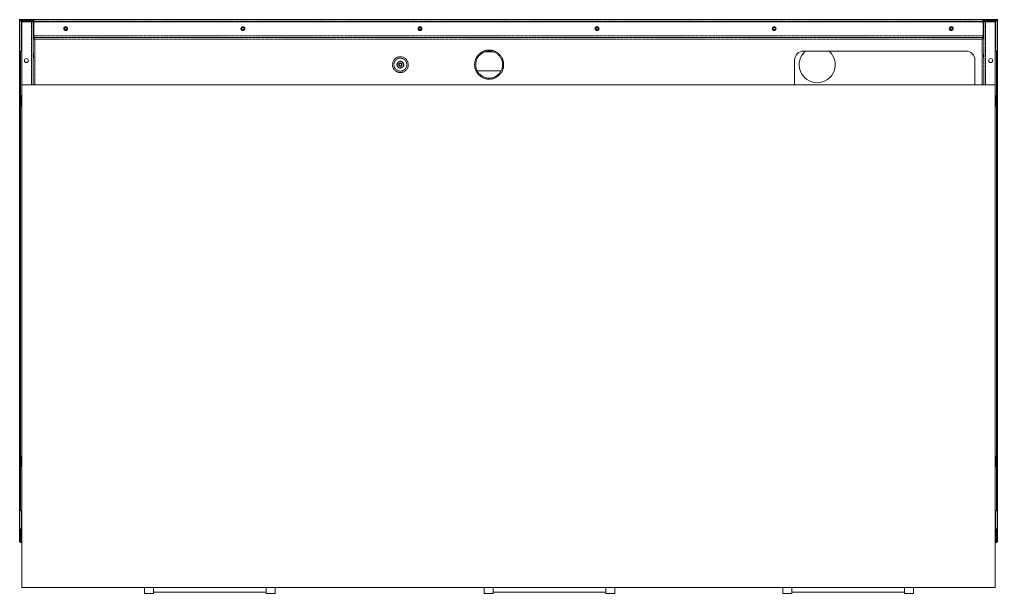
# Model space of a CAD drawing. Header units: millimetres. Extents: x 27602 to 523849, y 322139 to 568360.
# Drawn here: x 234406 to 288657, y 438821 to 470648 of the extents above; entities that cross this region are included whole.
import ezdxf

# ---------------------------------------------------------------- set-up
doc = ezdxf.new("R2010")
doc.units = ezdxf.units.MM
doc.linetypes.add('PHANTOM', pattern=[20, 10, -2, 2, -2, 2, -2])

msp = doc.modelspace()

# ---------------------------------------------------------------- linework, layer by layer
at = {"color": 7, "lineweight": 13, "ltscale": 0.016387}
for p, q in [((234407, 470648), (235062, 470648)), ((234407, 470613), (235062, 470613)), ((288001, 470648), (288657, 470648)), ((288001, 470613), (288657, 470613)), ((234407, 442398), (234407, 441743)), ((234442, 442398), (234442, 441743)), ((288621, 442398), (288621, 441743)), ((288656, 442398), (288656, 441743))]:
    msp.add_line(p, q, dxfattribs=at)
at = {"color": 7, "lineweight": 13, "ltscale": 0.000887413}
for p, q in [((234407, 470648), (234407, 470613)), ((287907, 470648), (287871, 470648)), ((288657, 470613), (288657, 470648))]:
    msp.add_line(p, q, dxfattribs=at)
at = {"color": 7, "lineweight": 13, "ltscale": 1.24954e-05}
for p, q in [((234407, 470612), (234407, 470613)), ((288657, 470613), (288657, 470612)), ((235192, 470081), (235193, 470081)), ((287871, 470081), (287871, 470081)), ((235192, 469743), (235193, 469743)), ((287871, 469743), (287871, 469743)), ((234406, 443546), (234407, 443546)), ((234406, 443046), (234407, 443046)), ((234407, 441684), (234407, 441684)), ((288657, 441684), (288657, 441684))]:
    msp.add_line(p, q, dxfattribs=at)
at = {"color": 7, "lineweight": 13, "ltscale": 0.002785}
for p, q in [((234501, 470554), (234407, 470613)), ((288562, 470554), (288657, 470613))]:
    msp.add_line(p, q, dxfattribs=at)
at = {"color": 7, "lineweight": 13, "ltscale": 0.03937}
for p, q in [((234407, 470612), (234407, 442398)), ((234532, 470523), (234532, 441898)), ((235157, 469743), (235157, 470648)), ((235157, 467023), (235157, 470523)), ((287871, 470648), (235192, 470648)), ((235192, 469743), (235192, 470648)), ((235193, 470523), (287871, 470523)), ((287871, 469743), (287871, 470648)), ((287907, 469743), (287907, 470648)), ((288532, 470523), (288532, 467023)), ((288657, 441684), (288657, 470612)), ((287812, 469648), (235251, 469648)), ((287907, 467023), (287907, 469743)), ((287907, 468756), (287907, 469612)), ((234467, 468898), (234467, 466430)), ((277907, 468898), (286907, 468898)), ((288596, 466430), (288596, 468898)), ((277407, 468398), (277407, 467023)), ((287407, 468398), (287407, 467023)), ((287907, 467023), (287907, 468541)), ((259788, 467809), (261125, 467809)), ((234532, 467023), (288532, 467023)), ((234532, 439148), (234532, 467023)), ((288532, 439148), (288532, 467023)), ((234467, 465867), (234467, 446430)), ((288596, 446430), (288596, 465867)), ((234467, 445867), (234467, 443398)), ((288596, 443398), (288596, 445867)), ((234532, 439148), (288532, 439148)), ((248094, 438899), (241844, 438899)), ((266937, 438899), (260687, 438899)), ((283500, 438899), (277250, 438899))]:
    msp.add_line(p, q, dxfattribs=at)
at = {"color": 7, "lineweight": 13, "ltscale": 0.002086}
for p, q in [((234501, 470554), (234442, 470613)), ((234501, 470554), (234442, 470613)), ((235252, 469553), (235193, 469612)), ((235252, 469553), (235193, 469612)), ((287812, 469553), (287871, 469612)), ((287812, 469553), (287871, 469612))]:
    msp.add_line(p, q, dxfattribs=at)
at = {"color": 7, "lineweight": 13, "ltscale": 0.001739}
for p, q in [((234501, 470554), (234464, 470613)), ((288562, 470554), (288599, 470613))]:
    msp.add_line(p, q, dxfattribs=at)
at = {"color": 7, "linetype": 'PHANTOM', "lineweight": 13, "ltscale": 0.015501}
msp.add_line((235121, 470554), (234501, 470554), dxfattribs=at)
at = {"color": 7, "linetype": 'PHANTOM', "lineweight": 13, "ltscale": 0.03937}
for p, q in [((234501, 470554), (234501, 468898)), ((235062, 467023), (235062, 470523)), ((287871, 470554), (235192, 470554)), ((288001, 467023), (288001, 470523)), ((288562, 468898), (288562, 470554)), ((287871, 469743), (235193, 469743)), ((287812, 469553), (235252, 469553)), ((235252, 469553), (235252, 467023)), ((287812, 467023), (287812, 469553)), ((234501, 443398), (234501, 441743)), ((288562, 441743), (288562, 443398))]:
    msp.add_line(p, q, dxfattribs=at)
at = {"color": 7, "lineweight": 13, "ltscale": 0.013262}
for p, q in [((234532, 470523), (235062, 470523)), ((288532, 470523), (288001, 470523))]:
    msp.add_line(p, q, dxfattribs=at)
at = {"color": 7, "lineweight": 13, "ltscale": 0.002362}
for p, q in [((235157, 470648), (235062, 470648)), ((288001, 470648), (287907, 470648))]:
    msp.add_line(p, q, dxfattribs=at)
at = {"color": 7, "lineweight": 13, "ltscale": 0.002363}
for p, q in [((235157, 470523), (235062, 470523)), ((288001, 470523), (287907, 470523))]:
    msp.add_line(p, q, dxfattribs=at)
at = {"color": 7, "lineweight": 13, "ltscale": 0.000762459}
for p, q in [((235121, 470523), (235121, 470554)), ((235157, 470523), (235157, 470554)), ((287942, 470523), (287942, 470554))]:
    msp.add_line(p, q, dxfattribs=at)
at = {"color": 7, "lineweight": 13, "ltscale": 0.000887473}
for p, q in [((235192, 470648), (235157, 470648)), ((234442, 442398), (234407, 442398))]:
    msp.add_line(p, q, dxfattribs=at)
at = {"color": 7, "lineweight": 13, "ltscale": 0.019513}
for p, q in [((235193, 470523), (235193, 469743)), ((287871, 469743), (287871, 470523))]:
    msp.add_line(p, q, dxfattribs=at)
at = {"color": 7, "linetype": 'PHANTOM', "lineweight": 13, "ltscale": 0.015499}
msp.add_line((288562, 470554), (287942, 470554), dxfattribs=at)
at = {"color": 7, "lineweight": 13, "ltscale": 0.002085}
msp.add_line((288562, 470554), (288621, 470613), dxfattribs=at)
msp.add_line((288562, 470554), (288621, 470613), dxfattribs=at)
at = {"color": 7, "lineweight": 13, "ltscale": 2.46351e-05}
msp.add_line((235192, 470239), (235193, 470238), dxfattribs=at)
at = {"color": 7, "linetype": 'PHANTOM', "lineweight": 13, "ltscale": 2.41494e-05}
msp.add_line((235192, 470238), (235193, 470237), dxfattribs=at)
at = {"color": 7, "lineweight": 13, "ltscale": 5.04714e-05}
msp.add_line((235192, 470237), (235193, 470235), dxfattribs=at)
at = {"color": 7, "lineweight": 13, "ltscale": 0.000112434}
msp.add_line((235192, 470188), (235193, 470183), dxfattribs=at)
at = {"color": 7, "linetype": 'PHANTOM', "lineweight": 13, "ltscale": 1.33877e-05}
msp.add_line((235192, 470169), (235193, 470169), dxfattribs=at)
at = {"color": 7, "linetype": 'PHANTOM', "lineweight": 13, "ltscale": 2.02851e-05}
msp.add_line((235192, 470094), (235193, 470094), dxfattribs=at)
at = {"color": 7, "lineweight": 13, "ltscale": 3.13162e-05}
msp.add_line((235192, 470086), (235193, 470085), dxfattribs=at)
at = {"color": 7, "lineweight": 13, "ltscale": 1.40244e-05}
msp.add_line((287871, 470243), (287871, 470243), dxfattribs=at)
at = {"color": 7, "linetype": 'PHANTOM', "lineweight": 13, "ltscale": 2.48729e-05}
msp.add_line((287871, 470242), (287871, 470241), dxfattribs=at)
at = {"color": 7, "linetype": 'PHANTOM', "lineweight": 13, "ltscale": 1.59122e-05}
msp.add_line((287871, 470183), (287871, 470183), dxfattribs=at)
at = {"color": 7, "lineweight": 13, "ltscale": 8.18011e-05}
msp.add_line((287871, 470151), (287871, 470148), dxfattribs=at)
at = {"color": 7, "linetype": 'PHANTOM', "lineweight": 13, "ltscale": 0.000887473}
msp.add_line((235192, 469743), (235157, 469743), dxfattribs=at)
at = {"color": 7, "lineweight": 13, "ltscale": 0.000899968}
msp.add_line((235193, 469612), (235157, 469612), dxfattribs=at)
at = {"color": 7, "lineweight": 13, "ltscale": 0.002796}
for p, q in [((235252, 469553), (235157, 469612)), ((235252, 469553), (235193, 469648)), ((287812, 469553), (287871, 469648)), ((287812, 469553), (287907, 469612))]:
    msp.add_line(p, q, dxfattribs=at)
at = {"color": 7, "lineweight": 13, "ltscale": 0.000900028}
for p, q in [((235193, 469612), (235193, 469648)), ((287871, 469612), (287871, 469648))]:
    msp.add_line(p, q, dxfattribs=at)
at = {"color": 7, "lineweight": 13, "ltscale": 0.001434}
for p, q in [((235250, 469648), (235193, 469648)), ((287871, 469648), (287813, 469648))]:
    msp.add_line(p, q, dxfattribs=at)
at = {"color": 7, "linetype": 'PHANTOM', "lineweight": 13, "ltscale": 0.000887413}
msp.add_line((287871, 469743), (287907, 469743), dxfattribs=at)
at = {"color": 7, "lineweight": 13, "ltscale": 0.000899908}
for p, q in [((287871, 469648), (287907, 469648)), ((287871, 469612), (287907, 469612))]:
    msp.add_line(p, q, dxfattribs=at)
at = {"color": 7, "lineweight": 13, "ltscale": 0.000900148}
msp.add_line((287907, 469648), (287907, 469612), dxfattribs=at)
at = {"color": 7, "lineweight": 13, "ltscale": 0.001612}
for p, q in [((234532, 468898), (234467, 468898)), ((288532, 468898), (288596, 468898)), ((234532, 466430), (234467, 466430)), ((288532, 466430), (288596, 466430)), ((234532, 465867), (234467, 465867)), ((288532, 465867), (288596, 465867)), ((234532, 446430), (234467, 446430)), ((288532, 446430), (288596, 446430)), ((234532, 445867), (234467, 445867)), ((288532, 445867), (288596, 445867)), ((234532, 443398), (234467, 443398)), ((288532, 443398), (288596, 443398))]:
    msp.add_line(p, q, dxfattribs=at)
at = {"color": 7, "lineweight": 13, "ltscale": 0.000530304}
for p, q in [((235157, 468756), (235172, 468771)), ((287907, 468756), (287892, 468771)), ((235157, 468541), (235172, 468526)), ((287907, 468541), (287892, 468526))]:
    msp.add_line(p, q, dxfattribs=at)
at = {"color": 7, "lineweight": 13, "ltscale": 0.000612514}
for p, q in [((235172, 468771), (235172, 468746)), ((235177, 468771), (235177, 468746))]:
    msp.add_line(p, q, dxfattribs=at)
at = {"color": 7, "lineweight": 13, "ltscale": 0.000125014}
for p, q in [((235177, 468771), (235172, 468771)), ((235177, 468526), (235172, 468526))]:
    msp.add_line(p, q, dxfattribs=at)
at = {"color": 7, "lineweight": 13, "ltscale": 0.005512}
for p, q in [((235172, 468746), (235172, 468526)), ((235177, 468746), (235177, 468526))]:
    msp.add_line(p, q, dxfattribs=at)
at = {"color": 7, "lineweight": 13, "ltscale": 0.000353465}
for p, q in [((235187, 468761), (235177, 468771)), ((235187, 468536), (235177, 468526))]:
    msp.add_line(p, q, dxfattribs=at)
at = {"color": 7, "lineweight": 13, "ltscale": 0.000562533}
msp.add_line((235187, 468761), (235187, 468738), dxfattribs=at)
at = {"color": 7, "lineweight": 13, "ltscale": 0.005063}
msp.add_line((235187, 468738), (235187, 468536), dxfattribs=at)
at = {"color": 7, "lineweight": 13, "ltscale": 0.01199}
msp.add_line((260217, 468859), (260696, 468859), dxfattribs=at)
at = {"color": 7, "lineweight": 13, "ltscale": 0.000353423}
for p, q in [((287877, 468761), (287887, 468771)), ((287877, 468536), (287887, 468526))]:
    msp.add_line(p, q, dxfattribs=at)
at = {"color": 7, "lineweight": 13, "ltscale": 0.005507}
msp.add_line((287877, 468541), (287877, 468761), dxfattribs=at)
at = {"color": 7, "lineweight": 13, "ltscale": 0.005996}
for p, q in [((287887, 468531), (287887, 468771)), ((287892, 468531), (287892, 468771))]:
    msp.add_line(p, q, dxfattribs=at)
at = {"color": 7, "lineweight": 13, "ltscale": 0.000125074}
for p, q in [((287887, 468771), (287892, 468771)), ((287887, 468526), (287892, 468526))]:
    msp.add_line(p, q, dxfattribs=at)
at = {"color": 7, "lineweight": 13, "ltscale": 0.005262}
msp.add_line((287907, 468545), (287907, 468756), dxfattribs=at)
at = {"color": 7, "lineweight": 13, "ltscale": 0.000118105}
msp.add_line((287877, 468536), (287877, 468541), dxfattribs=at)
at = {"color": 7, "lineweight": 13, "ltscale": 0.000128558}
for p, q in [((287887, 468526), (287887, 468531)), ((287892, 468526), (287892, 468531))]:
    msp.add_line(p, q, dxfattribs=at)
at = {"color": 7, "lineweight": 13, "ltscale": 0.000112819}
msp.add_line((287907, 468541), (287907, 468545), dxfattribs=at)
at = {"color": 7, "lineweight": 13, "ltscale": 0.014075}
for p, q in [((234467, 465867), (234467, 466430)), ((234515, 465867), (234515, 466430)), ((288548, 466430), (288548, 465867)), ((288596, 466430), (288596, 465867)), ((234467, 445867), (234467, 446430)), ((234515, 445867), (234515, 446430)), ((288548, 446430), (288548, 445867)), ((288596, 446430), (288596, 445867))]:
    msp.add_line(p, q, dxfattribs=at)
at = {"color": 7, "lineweight": 13, "ltscale": 0.0125}
for p, q in [((234406, 443546), (234406, 443046)), ((241344, 438821), (241844, 438821)), ((248594, 438821), (248094, 438821)), ((260187, 438821), (260687, 438821)), ((267437, 438821), (266937, 438821)), ((276750, 438821), (277250, 438821)), ((284000, 438821), (283500, 438821))]:
    msp.add_line(p, q, dxfattribs=at)
at = {"color": 7, "lineweight": 13, "ltscale": 0.000887533}
msp.add_line((288656, 442398), (288621, 442398), dxfattribs=at)
at = {"color": 7, "lineweight": 13, "ltscale": 0.001462}
msp.add_line((234407, 441743), (234407, 441684), dxfattribs=at)
at = {"color": 7, "lineweight": 13, "ltscale": 0.000422658}
for p, q in [((234421, 441693), (234407, 441684)), ((234451, 441663), (234442, 441648))]:
    msp.add_line(p, q, dxfattribs=at)
at = {"color": 7, "lineweight": 13, "ltscale": 0.000517117}
msp.add_line((234427, 441684), (234407, 441684), dxfattribs=at)
at = {"color": 7, "lineweight": 13, "ltscale": 0.000516937}
msp.add_line((234442, 441669), (234442, 441648), dxfattribs=at)
at = {"color": 7, "lineweight": 13, "ltscale": 0.001425}
msp.add_line((234442, 441648), (234499, 441648), dxfattribs=at)
at = {"color": 7, "lineweight": 13, "ltscale": 0.001475}
for q in [(234451, 441712), (234459, 441701), (234459, 441701), (234470, 441693)]:
    msp.add_line((234501, 441743), q, dxfattribs=at)
at = {"color": 7, "linetype": 'PHANTOM', "lineweight": 13, "ltscale": 0.00076306}
msp.add_line((234501, 441743), (234532, 441743), dxfattribs=at)
at = {"color": 7, "lineweight": 13, "ltscale": 0.000762519}
for p, q in [((234501, 441684), (234532, 441684)), ((234532, 441648), (234501, 441648))]:
    msp.add_line(p, q, dxfattribs=at)
at = {"color": 7, "linetype": 'PHANTOM', "lineweight": 13, "ltscale": 0.000761978}
msp.add_line((288532, 441743), (288562, 441743), dxfattribs=at)
at = {"color": 7, "lineweight": 13, "ltscale": 0.000749963}
for p, q in [((288532, 441684), (288562, 441684)), ((288562, 441648), (288532, 441648))]:
    msp.add_line(p, q, dxfattribs=at)
at = {"color": 7, "lineweight": 13, "ltscale": 0.001468}
msp.add_line((288562, 441743), (288593, 441693), dxfattribs=at)
at = {"color": 7, "lineweight": 13, "ltscale": 0.001466}
msp.add_line((288562, 441743), (288604, 441701), dxfattribs=at)
msp.add_line((288562, 441743), (288604, 441701), dxfattribs=at)
at = {"color": 7, "lineweight": 13, "ltscale": 0.001464}
msp.add_line((288562, 441743), (288612, 441712), dxfattribs=at)
at = {"color": 7, "lineweight": 13, "ltscale": 0.001487}
msp.add_line((288562, 441648), (288621, 441648), dxfattribs=at)
at = {"color": 7, "lineweight": 13, "ltscale": 0.000429306}
msp.add_line((288612, 441663), (288621, 441648), dxfattribs=at)
at = {"color": 7, "lineweight": 13, "ltscale": 0.000526128}
msp.add_line((288621, 441669), (288621, 441648), dxfattribs=at)
at = {"color": 7, "lineweight": 13, "ltscale": 0.000528651}
msp.add_line((288635, 441684), (288657, 441684), dxfattribs=at)
at = {"color": 7, "lineweight": 13, "ltscale": 0.000433293}
msp.add_line((288642, 441693), (288657, 441684), dxfattribs=at)
at = {"color": 7, "lineweight": 13, "ltscale": 3.07584e-05}
msp.add_line((234532, 440992), (234532, 440993), dxfattribs=at)
at = {"color": 7, "lineweight": 13, "ltscale": 0.008175}
for p, q in [((241344, 438821), (241344, 439148)), ((241844, 438821), (241844, 439148)), ((248094, 439148), (248094, 438821)), ((248594, 439148), (248594, 438821)), ((260187, 438821), (260187, 439148)), ((260687, 438821), (260687, 439148)), ((266937, 439148), (266937, 438821)), ((267437, 439148), (267437, 438821)), ((276750, 438821), (276750, 439148)), ((277250, 438821), (277250, 439148)), ((283500, 439148), (283500, 438821)), ((284000, 439148), (284000, 438821))]:
    msp.add_line(p, q, dxfattribs=at)
at = {"color": 7, "lineweight": 13, "ltscale": 0.03937}
for points in [[(235251, 469648), (235243, 469649), (235230, 469655), (235222, 469661), (235211, 469674), (235202, 469691), (235196, 469711), (235193, 469727), (235192, 469743)], [(287812, 469648), (287820, 469649), (287833, 469655), (287841, 469661), (287852, 469674), (287861, 469691), (287868, 469711), (287870, 469727), (287871, 469743)]]:
    msp.add_lwpolyline(points, dxfattribs=at)
for centre, radius in [((236970, 470148), 109), ((246795, 470148), 109), ((256620, 470148), 109), ((266445, 470148), 109), ((276270, 470148), 109), ((286095, 470148), 109), ((234782, 468374), 109), ((255532, 468148), 186), ((288282, 468374), 109)]:
    msp.add_circle(centre, radius, dxfattribs=at)
at = {"color": 7, "linetype": 'PHANTOM', "lineweight": 13, "ltscale": 0.03937}
for centre, radius in [((260457, 468148), 806), ((255532, 468148), 439), ((255532, 468148), 357), ((255532, 468148), 189), ((255532, 468148), 175)]:
    msp.add_circle(centre, radius, dxfattribs=at)
at = {"color": 7, "lineweight": 13, "ltscale": 0.03937}
for centre, radius, start, end in [((235062, 470554), 94.5, 0, 90), ((235062, 470554), 59, 0, 90), ((288001, 470554), 94.5, 90, 180), ((288001, 470554), 59, 90, 180), ((236970, 470148), 91.1, 119.9338, 299.9338), ((236895, 470148), 16.7, 90.992, 268.8757), ((236894, 470192), 26.7, 270.992, 28.8756), ((236894, 470105), 26.7, 330.992, 88.8757), ((236933, 470213), 16.7, 30.992, 208.8756), ((236932, 470084), 16.7, 150.992, 328.8757), ((236970, 470148), 91.1, 299.9338, 119.9338), ((236970, 470235), 26.7, 210.992, 328.8757), ((236970, 470062), 26.7, 30.992, 148.8757), ((237007, 470084), 16.7, 210.992, 28.8756), ((237007, 470213), 16.7, 330.992, 148.8757), ((237045, 470192), 26.7, 150.992, 268.8757), ((237045, 470105), 26.7, 90.992, 208.8756), ((237044, 470148), 16.7, 270.992, 88.8757), ((246795, 470148), 91.1, 119.9338, 299.9338), ((246720, 470148), 16.7, 90.992, 268.8757), ((246719, 470192), 26.7, 270.992, 28.8756), ((246719, 470105), 26.7, 330.992, 88.8757), ((246758, 470213), 16.7, 30.992, 208.8756), ((246757, 470084), 16.7, 150.992, 328.8757), ((246795, 470148), 91.1, 299.9338, 119.9338), ((246795, 470235), 26.7, 210.992, 328.8757), ((246795, 470062), 26.7, 30.992, 148.8757), ((246832, 470084), 16.7, 210.992, 28.8756), ((246832, 470213), 16.7, 330.992, 148.8757), ((246870, 470192), 26.7, 150.992, 268.8757), ((246870, 470105), 26.7, 90.992, 208.8756), ((246869, 470148), 16.7, 270.992, 88.8757), ((256620, 470148), 91.1, 119.9338, 299.9338), ((256545, 470148), 16.7, 90.992, 268.8757), ((256544, 470192), 26.7, 270.992, 28.8756), ((256544, 470105), 26.7, 330.992, 88.8757), ((256583, 470213), 16.7, 30.992, 208.8756), ((256582, 470084), 16.7, 150.992, 328.8757), ((256620, 470148), 91.1, 299.9338, 119.9338), ((256620, 470235), 26.7, 210.992, 328.8757), ((256620, 470062), 26.7, 30.992, 148.8757), ((256657, 470084), 16.7, 210.992, 28.8756), ((256657, 470213), 16.7, 330.992, 148.8757), ((256695, 470192), 26.7, 150.992, 268.8757), ((256695, 470105), 26.7, 90.992, 208.8756), ((256694, 470148), 16.7, 270.992, 88.8757), ((266445, 470148), 91.1, 119.9338, 299.9338), ((266370, 470148), 16.7, 90.992, 268.8757), ((266369, 470192), 26.7, 270.992, 28.8756), ((266369, 470105), 26.7, 330.992, 88.8757), ((266408, 470213), 16.7, 30.992, 208.8756), ((266407, 470084), 16.7, 150.992, 328.8757), ((266445, 470148), 91.1, 299.9338, 119.9338), ((266445, 470235), 26.7, 210.992, 328.8757), ((266445, 470062), 26.7, 30.992, 148.8757), ((266482, 470084), 16.7, 210.992, 28.8756), ((266482, 470213), 16.7, 330.992, 148.8757), ((266520, 470192), 26.7, 150.992, 268.8757), ((266520, 470105), 26.7, 90.992, 208.8756), ((266519, 470148), 16.7, 270.992, 88.8757), ((276195, 470148), 16.7, 90.992, 268.8757), ((276270, 470148), 91.1, 119.9338, 299.9338), ((276194, 470192), 26.7, 270.992, 28.8756), ((276194, 470105), 26.7, 330.992, 88.8757), ((276233, 470213), 16.7, 30.992, 208.8756), ((276232, 470084), 16.7, 150.992, 328.8757), ((276270, 470148), 91.1, 299.9338, 119.9338), ((276270, 470235), 26.7, 210.992, 328.8757), ((276270, 470062), 26.7, 30.992, 148.8757), ((276307, 470084), 16.7, 210.992, 28.8756), ((276307, 470213), 16.7, 330.992, 148.8757), ((276345, 470192), 26.7, 150.992, 268.8757), ((276345, 470105), 26.7, 90.992, 208.8756), ((276344, 470148), 16.7, 270.992, 88.8757), ((286095, 470148), 91.1, 119.9338, 299.9338), ((286020, 470148), 16.7, 90.992, 268.8757), ((286019, 470192), 26.7, 270.992, 28.8756), ((286019, 470105), 26.7, 330.992, 88.8757), ((286058, 470213), 16.7, 30.992, 208.8756), ((286057, 470084), 16.7, 150.992, 328.8757), ((286095, 470148), 91.1, 299.9338, 119.9338), ((286095, 470235), 26.7, 210.992, 328.8757), ((286095, 470062), 26.7, 30.992, 148.8757), ((286132, 470084), 16.7, 210.992, 28.8756), ((286132, 470213), 16.7, 330.992, 148.8757), ((286170, 470192), 26.7, 150.992, 268.8757), ((286170, 470105), 26.7, 90.992, 208.8756), ((286169, 470148), 16.7, 270.992, 88.8757), ((235251, 469743), 94.5, 180, 270), ((287812, 469743), 94.5, 270, 0), ((260457, 468148), 750, 61.3521, 241.3521), ((260457, 468148), 750, 241.3521, 61.3521), ((277907, 468398), 500, 90, 180), ((278657, 468148), 1000, 131.4103, 48.5897), ((286907, 468398), 500, 0, 90), ((255532, 468148), 91.1, 119.9338, 299.9338), ((255456, 468192), 26.7, 270.992, 28.8756), ((255495, 468213), 16.7, 30.992, 208.8756), ((255532, 468148), 91.1, 299.9338, 119.9338), ((255532, 468235), 26.7, 210.992, 328.8757), ((255569, 468213), 16.7, 330.992, 148.8757), ((255607, 468192), 26.7, 150.992, 268.8757), ((255457, 468148), 16.7, 90.992, 268.8757), ((255456, 468105), 26.7, 330.992, 88.8757), ((255494, 468084), 16.7, 150.992, 328.8757), ((255532, 468062), 26.7, 30.992, 148.8757), ((255569, 468084), 16.7, 210.992, 28.8756), ((255607, 468105), 26.7, 90.992, 208.8756), ((255606, 468148), 16.7, 270.992, 88.8757), ((234501, 441743), 94.5, 180, 270), ((234501, 441743), 59, 180, 270), ((288562, 441743), 94.5, 270, 0), ((288562, 441743), 59, 270, 0)]:
    msp.add_arc(centre, radius, start, end, dxfattribs=at)

doc.saveas('drawing.dxf')
